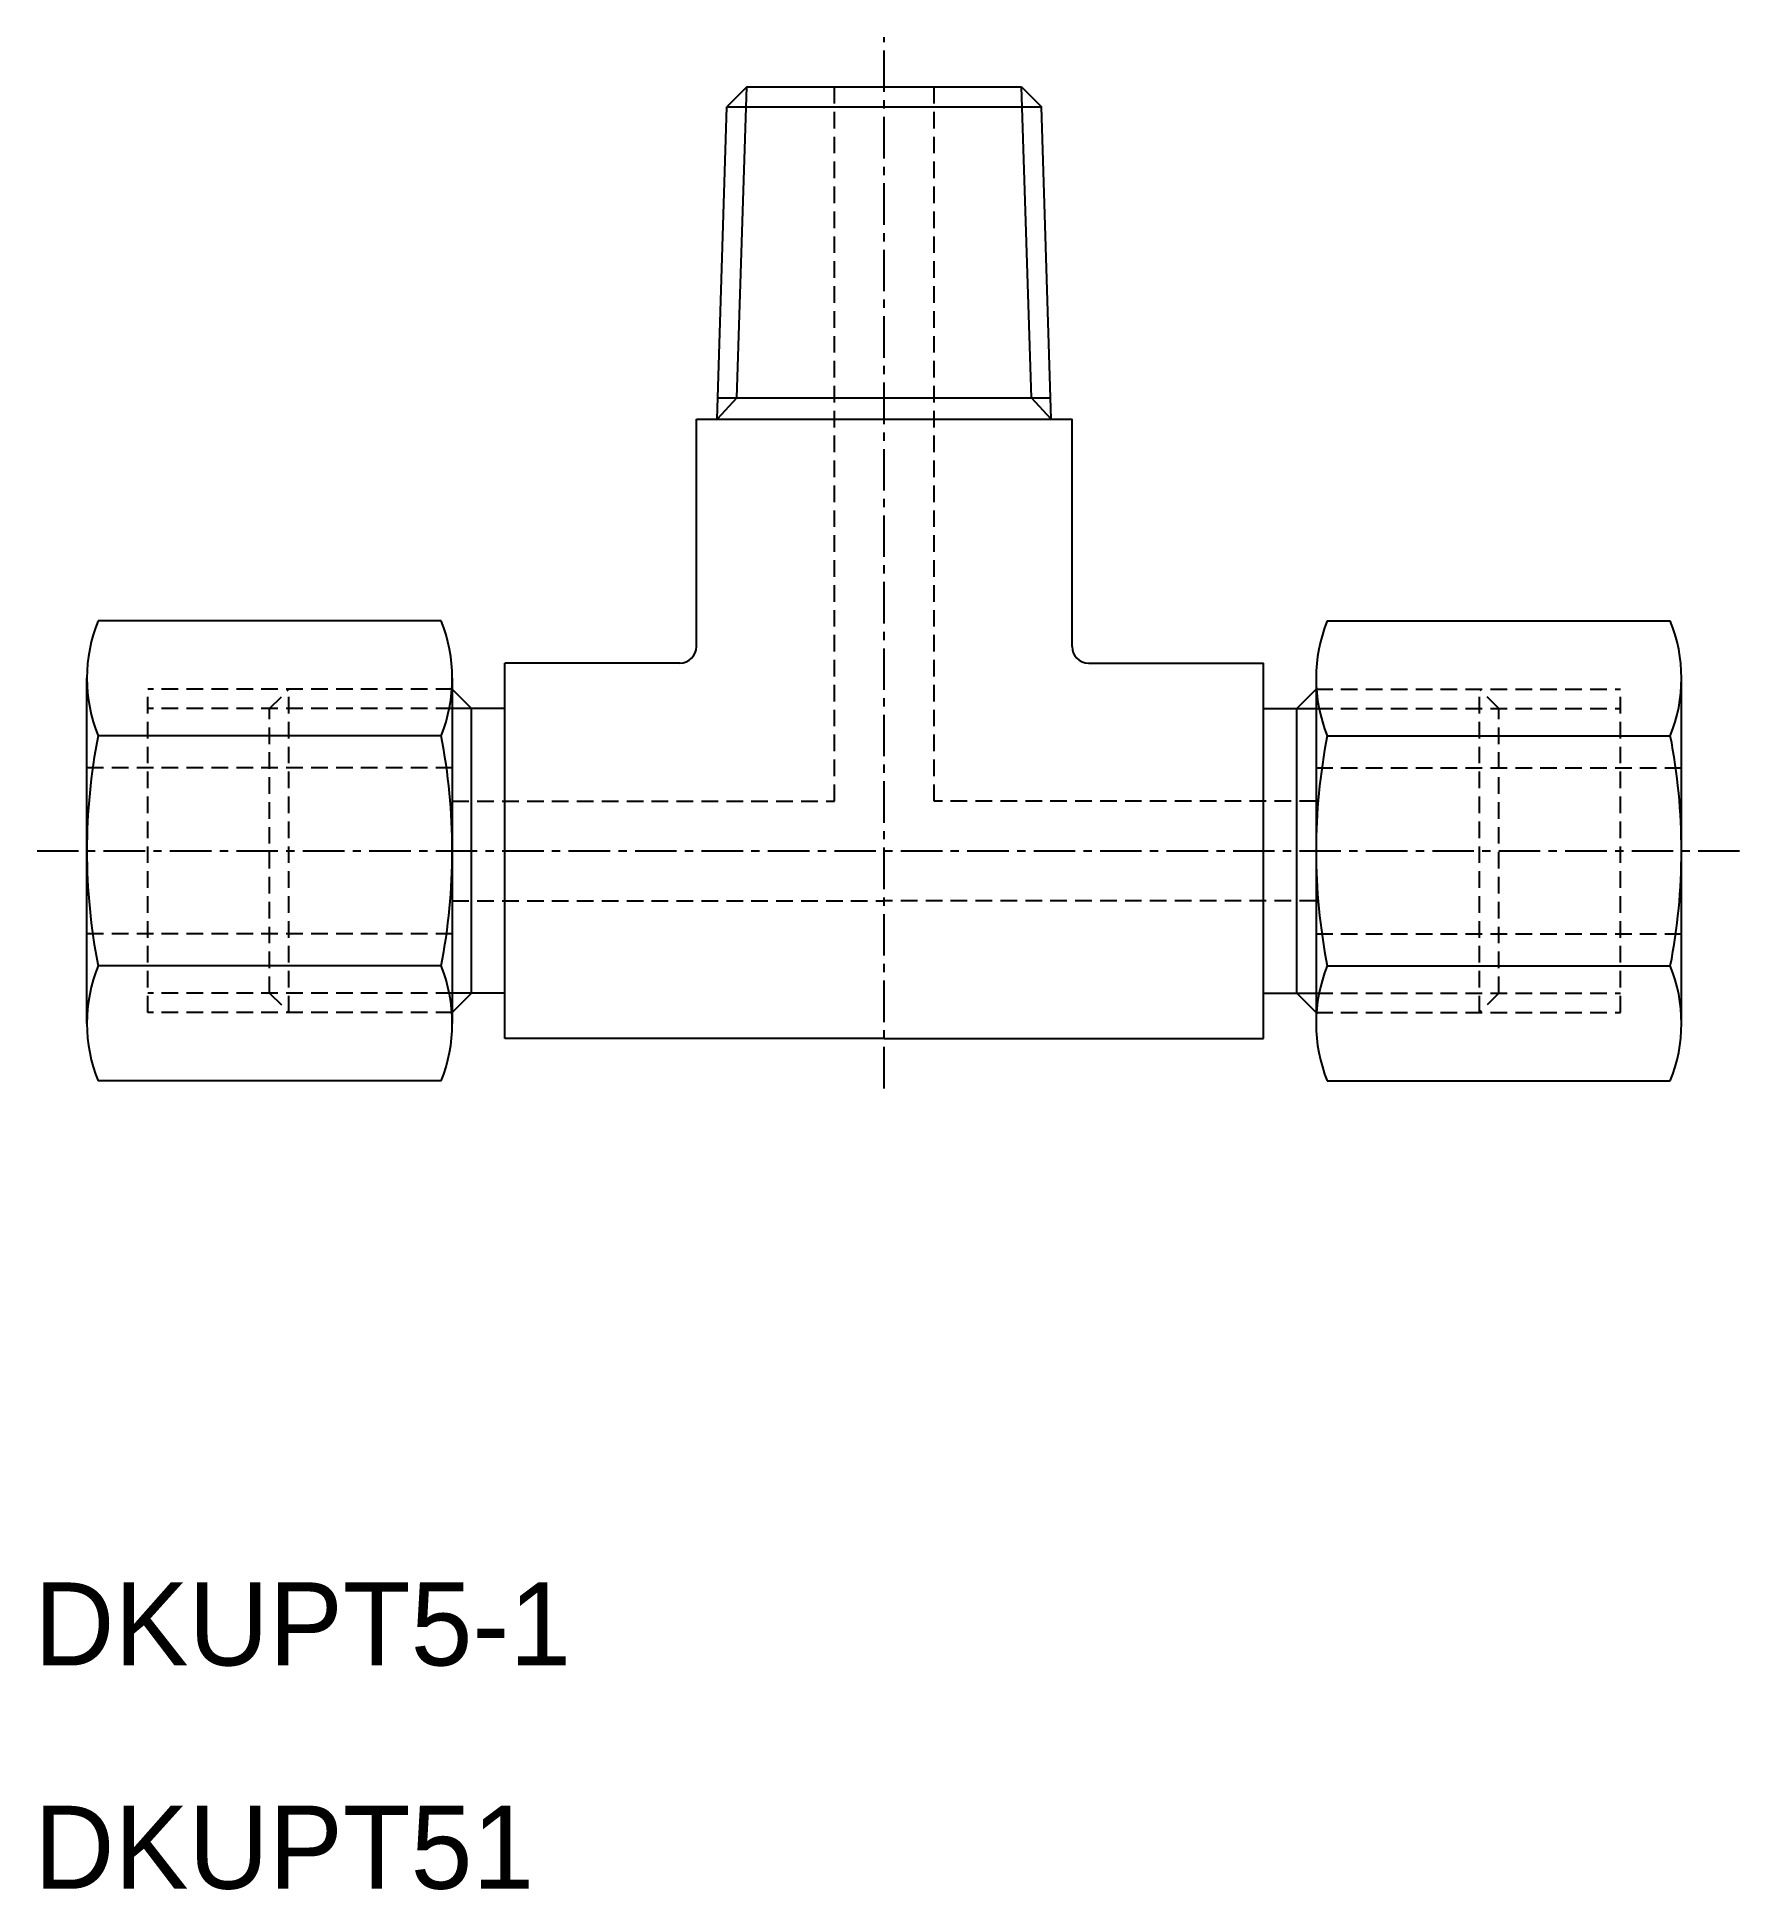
# Model space of a CAD drawing. Extents: x 154.5 to 206, y 189.9 to 245.7.
import ezdxf

# ---------------------------------------------------------------- set-up
doc = ezdxf.new("R2010")
doc.units = 0
doc.linetypes.add('CENTER', pattern=[2, 1.25, -0.25, 0.25, -0.25])
doc.linetypes.add('DASHED', pattern=[0.75, 0.5, -0.25])
doc.layers.get('0').update_dxf_attribs({"linetype": 'CONTINUOUS'})
doc.layers.add('CENTER', color=1, linetype='CENTER')

msp = doc.modelspace()

# ---------------------------------------------------------------- linework, layer by layer
for p, q in [((175.863, 244.215), (175.263, 243.615)), ((175.863, 244.215), (184.132, 244.215)), ((184.132, 244.215), (184.732, 243.615)), ((174.97, 234.215), (175.263, 243.615)), ((175.263, 243.615), (184.732, 243.615)), ((185.026, 234.215), (184.732, 243.615)), ((174.99, 234.857), (185.006, 234.857)), ((174.345, 234.215), (185.651, 234.215)), ((174.345, 227.368), (174.345, 234.215)), ((185.651, 227.368), (185.651, 234.215)), ((166.661, 228.143), (156.334, 228.143)), ((193.334, 228.143), (203.661, 228.143)), ((168.579, 215.562), (168.579, 226.868)), ((173.845, 226.868), (168.579, 226.868)), ((186.151, 226.868), (191.417, 226.868)), ((191.417, 215.562), (191.417, 226.868)), ((155.998, 221.215), (155.998, 226.411)), ((166.998, 226.411), (166.998, 221.215)), ((167.579, 225.498), (166.998, 226.079)), ((192.417, 225.498), (192.998, 226.079)), ((192.998, 226.411), (192.998, 221.215)), ((203.998, 221.215), (203.998, 226.411)), ((167.579, 216.932), (167.579, 225.498)), ((168.579, 225.498), (167.579, 225.498)), ((191.417, 225.498), (192.417, 225.498)), ((192.417, 216.932), (192.417, 225.498)), ((166.661, 224.679), (156.334, 224.679)), ((193.334, 224.679), (203.661, 224.679)), ((155.998, 216.019), (155.998, 221.215)), ((166.998, 221.215), (166.998, 216.019)), ((192.998, 221.215), (192.998, 216.019)), ((203.998, 216.019), (203.998, 221.215)), ((166.661, 217.751), (156.334, 217.751)), ((193.334, 217.751), (203.661, 217.751)), ((167.579, 216.932), (166.998, 216.351)), ((168.579, 216.932), (167.579, 216.932)), ((191.417, 216.932), (192.417, 216.932)), ((192.417, 216.932), (192.998, 216.351)), ((179.998, 215.562), (168.579, 215.562)), ((179.998, 215.562), (191.417, 215.562)), ((166.661, 214.287), (156.334, 214.287)), ((193.334, 214.287), (203.661, 214.287))]:
    msp.add_line(p, q)
at = {"color": 3, "linetype": 'CONTINUOUS'}
for p, q in [((175.561, 234.857), (175.863, 244.215)), ((184.434, 234.857), (184.132, 244.215)), ((175.561, 234.857), (174.97, 234.215)), ((185.026, 234.215), (184.434, 234.857)), ((167.579, 225.498), (166.998, 225.498)), ((192.417, 225.498), (192.998, 225.498)), ((167.579, 216.932), (166.998, 216.932)), ((192.417, 216.932), (192.998, 216.932))]:
    msp.add_line(p, q, dxfattribs=at)
at = {"color": 3, "linetype": 'DASHED'}
for p, q in [((178.498, 222.715), (178.498, 244.215)), ((181.498, 222.715), (181.498, 244.215)), ((166.998, 226.079), (157.831, 226.079)), ((157.831, 216.351), (157.831, 226.079)), ((161.498, 225.498), (162.079, 226.079)), ((162.079, 216.351), (162.079, 226.079)), ((192.998, 226.079), (202.164, 226.079)), ((197.917, 216.351), (197.917, 226.079)), ((198.498, 225.498), (197.917, 226.079)), ((202.164, 216.351), (202.164, 226.079)), ((166.998, 225.498), (157.831, 225.498)), ((161.498, 216.932), (161.498, 225.498)), ((192.998, 225.498), (202.164, 225.498)), ((198.498, 216.932), (198.498, 225.498)), ((166.998, 223.715), (155.998, 223.715)), ((192.998, 223.715), (203.998, 223.715)), ((166.998, 222.715), (178.498, 222.715)), ((192.998, 222.715), (181.498, 222.715)), ((166.998, 219.715), (179.998, 219.715)), ((192.998, 219.715), (179.998, 219.715)), ((166.998, 218.715), (155.998, 218.715)), ((192.998, 218.715), (203.998, 218.715)), ((166.998, 216.932), (157.831, 216.932)), ((161.498, 216.932), (162.079, 216.351)), ((192.998, 216.932), (202.164, 216.932)), ((198.498, 216.932), (197.917, 216.351)), ((166.998, 216.351), (157.831, 216.351)), ((192.998, 216.351), (202.164, 216.351))]:
    msp.add_line(p, q, dxfattribs=at)
for centre, radius, start, end in [((160.624, 226.411), 4.626, 158.0126, 201.9874), ((162.372, 226.411), 4.626, 338.0126, 21.9874), ((197.624, 226.411), 4.626, 158.0126, 201.9874), ((199.372, 226.411), 4.626, 338.0126, 21.9874), ((173.845, 227.368), 0.5, 270, 0), ((186.151, 227.368), 0.5, 180, 270), ((173.998, 221.215), 18, 168.9042, 191.0958), ((148.998, 221.215), 18, 348.9042, 11.0958), ((210.998, 221.215), 18, 168.9042, 191.0958), ((185.998, 221.215), 18, 348.9042, 11.0958), ((160.624, 216.019), 4.626, 158.0126, 201.9874), ((162.372, 216.019), 4.626, 338.0126, 21.9874), ((197.624, 216.019), 4.626, 158.0126, 201.9874), ((199.372, 216.019), 4.626, 338.0126, 21.9874)]:
    msp.add_arc(centre, radius, start, end)
at = {"layer": 'CENTER', "color": 1, "linetype": 'CENTER'}
for p, q in [((179.998, 214.062), (179.998, 245.715)), ((154.498, 221.215), (205.998, 221.215))]:
    msp.add_line(p, q, dxfattribs=at)

# ---------------------------------------------------------------- texts
for s, p in [('DKUPT5-1', (154.414, 196.691)), ('DKUPT51', (154.414, 189.968))]:
    msp.add_text(s, height=2.5).set_placement(p)

doc.saveas('drawing.dxf')
